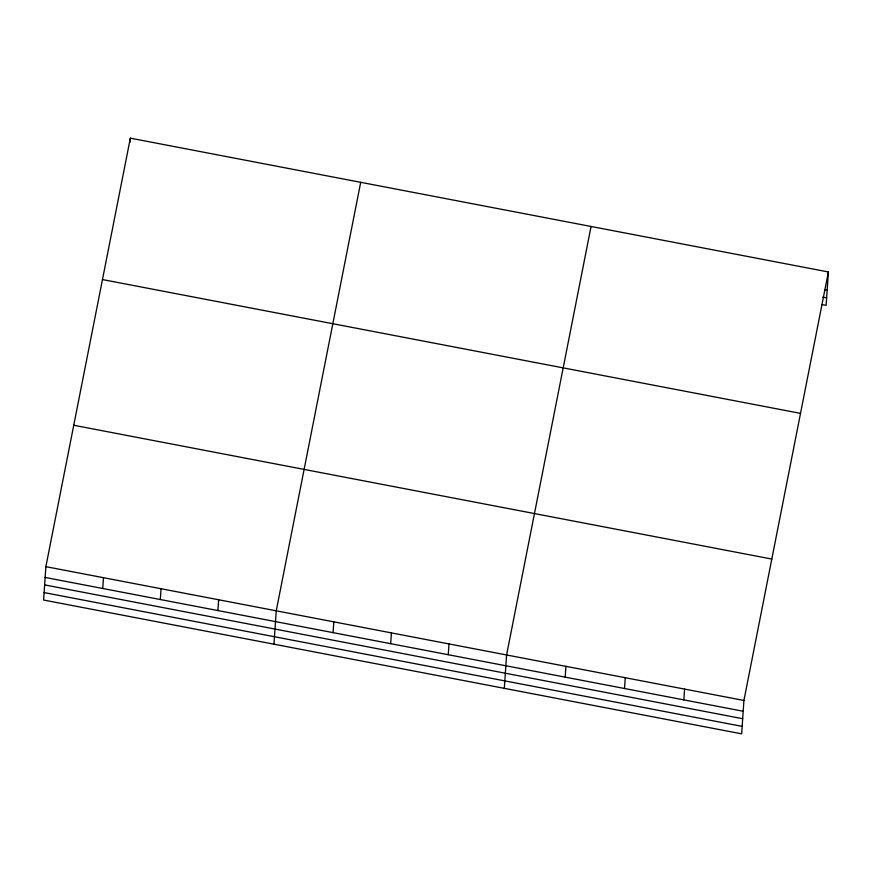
<?xml version="1.0" encoding="UTF-8"?>
<svg xmlns="http://www.w3.org/2000/svg" width="872" height="872" viewBox="0 0 872 872"><rect width="100%" height="100%" fill="white"/><g stroke="black" fill="none" stroke-linecap="round" stroke-linejoin="round"><path stroke-width="1.31" d="M45.878 566.658L43.6 600.034L741.658 733.843L743.925 700.467L828.4 271.966L130.342 138.157L45.878 566.658L743.925 700.467M130.07 142.201L130.342 138.157M102.733 588.491L103.463 577.7M160.317 599.522L161.058 588.742M217.913 610.563L218.643 599.773M273.961 644.19L276.239 610.814L360.703 182.313M333.082 632.647L333.823 621.856M390.678 643.689L391.408 632.898M448.263 654.719L449.004 643.928M504.321 688.346L506.588 654.97L591.063 226.469M565.187 677.141L565.928 666.35M624.526 688.509L625.257 677.718M683.855 699.889L684.596 689.098M828.4 271.966L826.122 305.342L822.165 304.59M824.52 289.7L827.157 290.213M822.678 297.134L826.634 297.886M102.471 279.563L800.529 413.372M73.749 425.253L771.807 559.061M45.137 577.449L743.195 711.258M44.636 584.905L742.682 718.713M44.112 592.578L742.159 726.387"/></g></svg>
